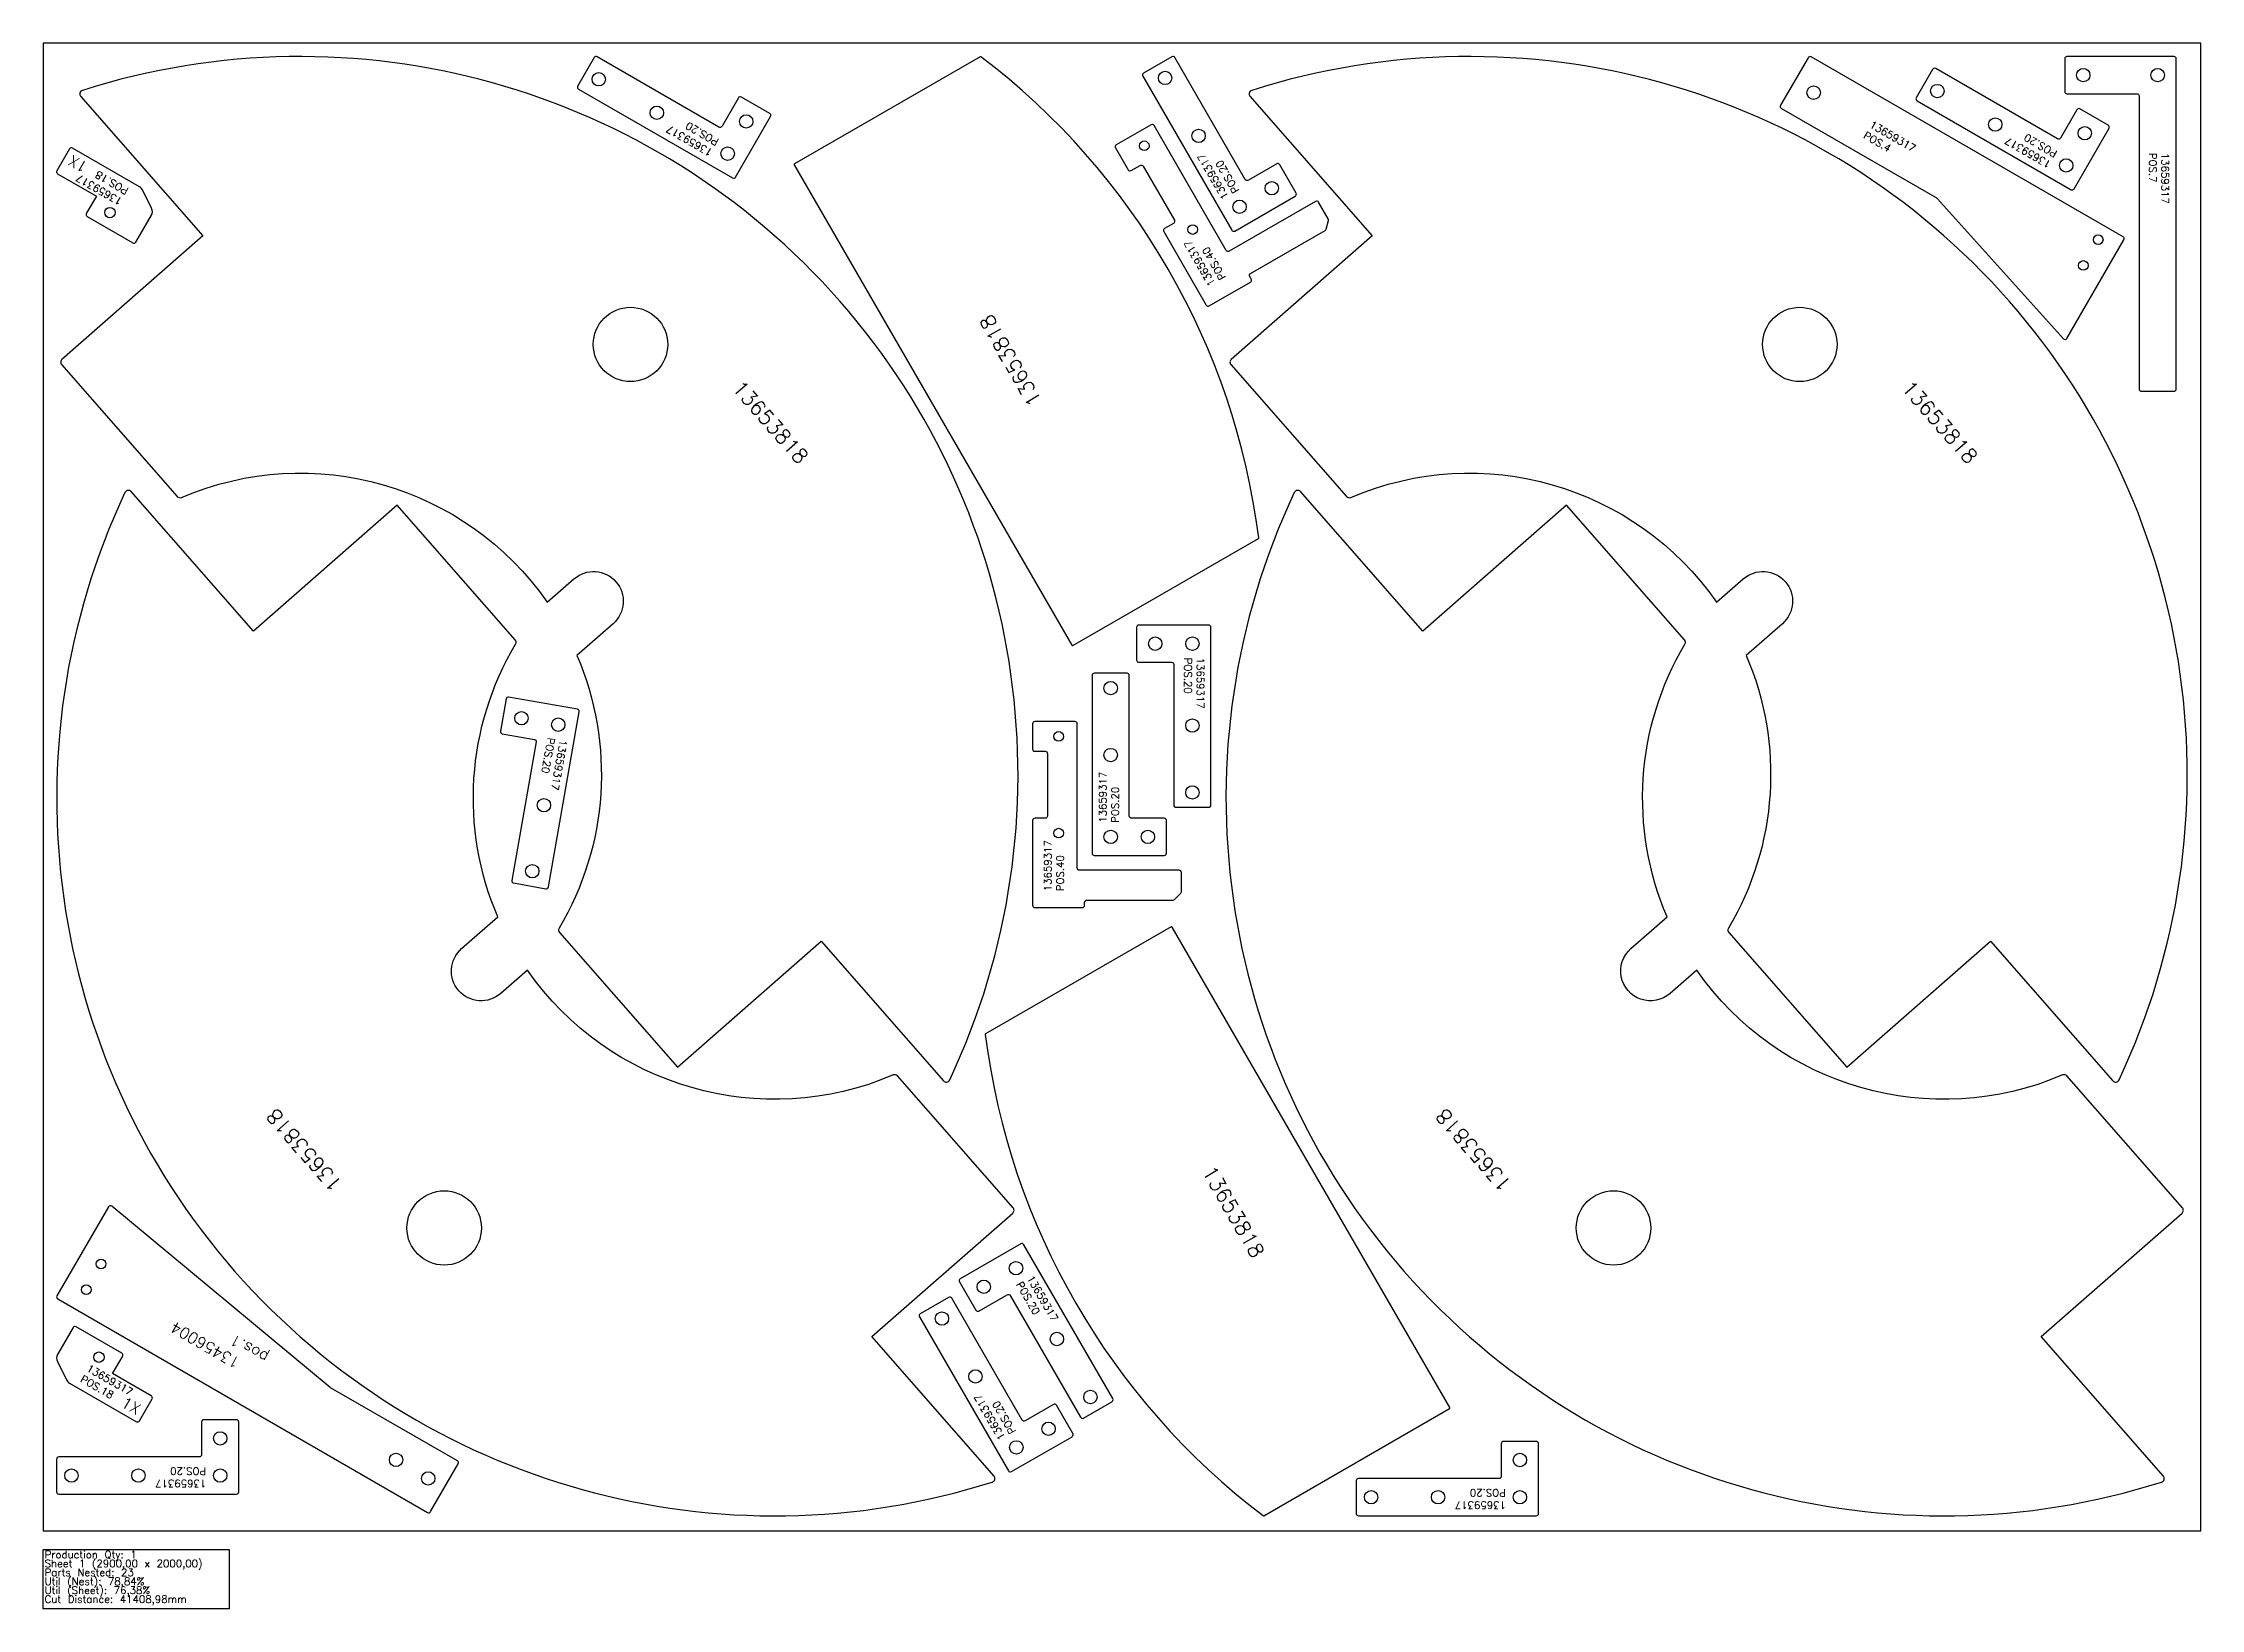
# Model space of a CAD drawing. Header units: millimetres. Extents: x 0 to 2900, y -105 to 2000.
import ezdxf

# ---------------------------------------------------------------- set-up
doc = ezdxf.new("R2010")
doc.units = ezdxf.units.MM
for name, color, linetype in [('13456004V0', 7, 'Continuous'), ('13653818', 7, 'Continuous'), ('Des.', 7, 'Continuous'), ('sheet', 24, 'Continuous'), ('Stats', 7, 'Continuous'), ('Texto', 7, 'Continuous')]:
    doc.layers.add(name, color=color, linetype=linetype)
doc.styles.get("Standard").update_dxf_attribs({"font": 'txt.shx'})

msp = doc.modelspace()

# ---------------------------------------------------------------- linework, layer by layer
at = {"color": 6}
for points in [[(976.6, 1905.4), (938.5, 1927.4, 0.414214), (934.4, 1926.3), (912.4, 1888.2, -0.414214), (908.3, 1887.1), (744.6, 1981.6, 0.414214), (740.5, 1980.5), (718.5, 1942.4, 0.414214), (719.6, 1938.3), (926.6, 1818.8, 0.414214), (930.7, 1819.9), (977.7, 1901.3, 0.414214)], [(1684, 1798.5), (1662, 1836.6, 0.414214), (1657.9, 1837.7), (1619.8, 1815.7, -0.414214), (1615.7, 1816.8), (1521.2, 1980.5, 0.414214), (1517.1, 1981.6), (1479, 1959.6, 0.414214), (1477.9, 1955.5), (1597.4, 1748.5, 0.414214), (1601.5, 1747.4), (1682.9, 1794.4, 0.414214)], [(2545.4, 1791.5, -0.079068), (2546.1, 1790.9), (2715.2, 1602.6, 0.509984), (2720.1, 1603.1), (2796.5, 1735.4, 0.414214), (2795.4, 1739.5), (2376.2, 1981.5, 0.414214), (2372.1, 1980.4), (2335.1, 1916.4, 0.414214), (2336.2, 1912.3)], [(2717, 1979), (2717, 1935, 0.414214), (2720, 1932), (2814, 1932, -0.414214), (2817, 1929), (2817, 1535, 0.414214), (2820, 1532), (2864, 1532, 0.414214), (2867, 1535), (2867, 1979, 0.414214), (2864, 1982), (2720, 1982, 0.414214)], [(2775.5, 1889.6), (2737.4, 1911.6, 0.414214), (2733.3, 1910.5), (2711.3, 1872.4, -0.414214), (2707.2, 1871.3), (2543.6, 1965.8, 0.414214), (2539.5, 1964.7), (2517.5, 1926.6, 0.414214), (2518.6, 1922.5), (2725.5, 1803, 0.414214), (2729.6, 1804.1), (2776.6, 1885.5, 0.414214)], [(1727.2, 1763.7), (1714.3, 1786, 0.414214), (1710.2, 1787.1), (1594.2, 1720.1, -0.414214), (1590.1, 1721.2), (1493.1, 1889.2, 0.414214), (1489, 1890.3), (1442.2, 1863.3, 0.414214), (1441.1, 1859.2), (1458.1, 1829.7, 0.414214), (1462.2, 1828.6), (1474.3, 1835.6, -0.414214), (1478.4, 1834.5), (1520.4, 1761.8, -0.414214), (1519.3, 1757.7), (1507.2, 1750.7, 0.414214), (1506.1, 1746.6), (1563.1, 1647.9, 0.414214), (1567.2, 1646.8), (1622.6, 1678.8, 0.414214), (1623.7, 1682.9), (1621.7, 1686.3, -0.414214), (1622.8, 1690.4), (1723.1, 1748.3, 0.198912), (1724.5, 1750.1), (1727.5, 1761.4, 0.198912)], [(1469.6, 1214.6), (1469.6, 1170.6, 0.414214), (1472.6, 1167.6), (1516.6, 1167.6, -0.414214), (1519.6, 1164.6), (1519.6, 975.6, 0.414214), (1522.6, 972.6), (1566.6, 972.6, 0.414214), (1569.6, 975.6), (1569.6, 1214.6, 0.414214), (1566.6, 1217.6), (1472.6, 1217.6, 0.414214)], [(1509.8, 910.9), (1509.8, 954.9, 0.414214), (1506.8, 957.9), (1462.8, 957.9, -0.414214), (1459.8, 960.9), (1459.8, 1149.9, 0.414214), (1456.8, 1152.9), (1412.8, 1152.9, 0.414214), (1409.8, 1149.9), (1409.8, 910.9, 0.414214), (1412.8, 907.9), (1506.8, 907.9, 0.414214)], [(622.1, 1118.4), (614.5, 1075.1, 0.414214), (616.9, 1071.6), (660.2, 1063.9, -0.414214), (662.7, 1060.5), (629.9, 874.3, 0.414214), (632.3, 870.9), (675.6, 863.2, 0.414214), (679.1, 865.7), (720.6, 1101, 0.414214), (718.2, 1104.5), (625.6, 1120.8, 0.414214)], [(1529.8, 859.2), (1529.8, 884.9, 0.414214), (1526.8, 887.9), (1392.8, 887.9, -0.414214), (1389.8, 890.9), (1389.8, 1084.9, 0.414214), (1386.8, 1087.9), (1332.8, 1087.9, 0.414214), (1329.8, 1084.9), (1329.8, 1050.9, 0.414214), (1332.8, 1047.9), (1346.8, 1047.9, -0.414214), (1349.8, 1044.9), (1349.8, 960.9, -0.414214), (1346.8, 957.9), (1332.8, 957.9, 0.414214), (1329.8, 954.9), (1329.8, 840.9, 0.414214), (1332.8, 837.9), (1396.8, 837.9, 0.414214), (1399.8, 840.9), (1399.8, 844.9, -0.414214), (1402.8, 847.9), (1518.6, 847.9, 0.198912), (1520.7, 848.8), (1529, 857.1, 0.198912)], [(1231.5, 334.6), (1253.5, 296.5, 0.414214), (1257.6, 295.4), (1295.7, 317.4, -0.414214), (1299.8, 316.3), (1394.3, 152.6, 0.414214), (1398.4, 151.5), (1436.5, 173.5, 0.414214), (1437.6, 177.6), (1318.1, 384.6, 0.414214), (1314, 385.7), (1232.6, 338.7, 0.414214)], [(1383.9, 130.6), (1361.9, 168.7, 0.414214), (1357.8, 169.8), (1319.7, 147.8, -0.414214), (1315.6, 148.9), (1221.1, 312.6, 0.414214), (1217, 313.7), (1178.9, 291.7, 0.414214), (1177.8, 287.6), (1297.3, 80.6, 0.414214), (1301.4, 79.5), (1382.8, 126.5, 0.414214)], [(260, 149.2), (216, 149.2, 0.414214), (213, 146.2), (213, 102.2, -0.414214), (210, 99.2), (21, 99.2, 0.414214), (18, 96.2), (18, 52.2, 0.414214), (21, 49.2), (260, 49.2, 0.414214), (263, 52.2), (263, 146.2, 0.414214)], [(2006.8, 120.1), (1962.8, 120.1, 0.414214), (1959.8, 117.1), (1959.8, 73.1, -0.414214), (1956.8, 70.1), (1767.8, 70.1, 0.414214), (1764.8, 67.1), (1764.8, 23.1, 0.414214), (1767.8, 20.1), (2006.8, 20.1, 0.414214), (2009.8, 23.1), (2009.8, 117.1, 0.414214)]]:
    msp.add_lwpolyline(points, format="xyb", close=True, dxfattribs=at)
for centre, radius in [((746.8, 1951.4), 9), ((1508, 1953.2), 9), ((2545.8, 1935.6), 9), ((2742, 1957), 9), ((2842, 1957), 9), ((824.8, 1906.4), 9), ((2379.6, 1933.4), 9), ((945, 1894.7), 9), ((2623.7, 1890.6), 9), ((2744, 1878.9), 9), ((920, 1851.4), 9), ((1479.9, 1862), 6.5), ((1553, 1875.3), 9), ((2719, 1835.6), 9), ((1651.3, 1805), 9), ((1608, 1780), 9), ((1544.9, 1749.4), 6.5), ((2762, 1735.7), 6.5), ((2742, 1701.1), 6.5), ((1494.6, 1192.6), 9), ((1544.6, 1192.6), 9), ((1434.8, 1132.9), 9), ((642.9, 1092.4), 9), ((692.2, 1083.7), 9), ((1364.8, 1067.9), 6.5), ((1544.6, 1082.6), 9), ((1434.8, 1042.9), 9), ((1544.6, 992.6), 9), ((673.1, 975.4), 9), ((1364.8, 937.9), 6.5), ((1434.8, 932.9), 9), ((1484.8, 932.9), 9), ((657.4, 886.7), 9), ((1307.5, 353), 9), ((1264.2, 328), 9), ((1208, 285.3), 9), ((1362.5, 257.8), 9), ((1253, 207.4), 9), ((1407.5, 179.8), 9), ((1351.3, 137.1), 9), ((238, 124.2), 9), ((1308, 112.1), 9), ((1984.8, 95.1), 9), ((38, 74.2), 9), ((128, 74.2), 9), ((238, 74.2), 9), ((1784.8, 45.1), 9), ((1874.8, 45.1), 9), ((1984.8, 45.1), 9)]:
    msp.add_circle(centre, radius, dxfattribs=at)
at = {"layer": '13456004V0', "color": 6}
msp.add_lwpolyline([(557.8, 89.8, 0.414214), (556.7, 93.9), (386.3, 192.3, -0.042379), (385.9, 192.6), (92.2, 436.4, 0.46475), (87.7, 435.6), (18.5, 315.7, 0.414214), (19.6, 311.6), (516.7, 24.6, 0.414214), (520.8, 25.7)], format="xyb", close=True, dxfattribs=at)
for centre, radius in [((77.9, 358.7), 6.5), ((57.9, 324.1), 6.5), ((474.3, 95.3), 9), ((517.6, 70.3), 9)]:
    msp.add_circle(centre, radius, dxfattribs=at)
at = {"layer": '13653818', "color": 6}
for points in [[(1633.8, 1335, 0.201305), (1260.4, 1981.8, 0.302091), (1259.3, 1981.8), (1010, 1837.9, 0.414214), (1009.6, 1836.5), (1382.6, 1190.4, 0.414214), (1384, 1190.1), (1633.3, 1334, 0.302091)], [(1266.2, 667, 0.201305), (1639.6, 20.3, 0.302091), (1640.7, 20.2), (1890, 164.2, 0.414214), (1890.4, 165.6), (1517.4, 811.6, 0.414214), (1516, 812), (1266.7, 668, 0.302091)]]:
    msp.add_lwpolyline(points, format="xyb", close=True, dxfattribs=at)
at = {"layer": 'Des.', "color": 1}
for points in [[(50.4, 1928.5), (214.8, 1740.9), (25.2, 1574.8, 0.414214), (24.8, 1567.8), (180.1, 1390.5, 0.324705), (185.8, 1389.2, -0.355764), (677.6, 1248.3), (713.4, 1279.7, -0.999998), (766.1, 1219.5), (717.4, 1176.8, -0.239978), (693.4, 810, 0.324705), (693.9, 804.1), (852.5, 623.1), (1045.8, 792.5), (1210.1, 604.9, 0.540575), (1218.4, 606.1, 0.654654), (52.7, 1936.5, 0.540575)], [(1622, 1928.5), (1786.4, 1740.9), (1596.8, 1574.8, 0.414214), (1596.4, 1567.8), (1751.7, 1390.5, 0.324705), (1757.4, 1389.2, -0.355764), (2249.2, 1248.3), (2284.9, 1279.7, -1), (2337.7, 1219.5), (2288.9, 1176.8, -0.239978), (2265, 810, 0.324705), (2265.5, 804.1), (2424.1, 623.1), (2617.4, 792.5), (2781.7, 604.9, 0.540575), (2790, 606.1, 0.654654), (1624.3, 1936.5, 0.540575)], [(1278, 73.6), (1113.6, 261.1), (1303.2, 427.2, 0.414214), (1303.6, 434.3), (1148.3, 611.5, 0.324705), (1142.6, 612.8, -0.355764), (650.8, 753.7), (615.1, 722.4, -0.999998), (562.3, 782.6), (611.1, 825.3, -0.239978), (635, 1192.1, 0.324705), (634.5, 1197.9), (475.9, 1378.9), (282.6, 1209.6), (118.3, 1397.1, 0.540575), (110, 1395.9, 0.654654), (1275.7, 65.5, 0.540575)], [(2849.6, 73.6), (2685.2, 261.1), (2874.8, 427.2, 0.414214), (2875.2, 434.3), (2719.9, 611.5, 0.324705), (2714.2, 612.8, -0.355764), (2222.4, 753.7), (2186.6, 722.4, -1), (2133.9, 782.6), (2182.6, 825.3, -0.239978), (2206.6, 1192.1, 0.324705), (2206.1, 1197.9), (2047.5, 1378.9), (1854.2, 1209.6), (1689.9, 1397.1, 0.540575), (1681.6, 1395.9, 0.654654), (2847.3, 65.5, 0.540575)]]:
    msp.add_lwpolyline(points, format="xyb", close=True, dxfattribs=at)
at = {"layer": 'Des.', "color": 6}
for points in [[(58, 1771, 0.414214), (59.1, 1766.9), (120.5, 1731.4, 0.414214), (124.6, 1732.5), (145.5, 1768.5, 0.250765), (145.8, 1778), (133.5, 1802.8, 0.148069), (129.5, 1807), (39.5, 1859, 0.414214), (35.4, 1857.9), (18.4, 1828.4, 0.414214), (19.5, 1824.4), (71.5, 1794.4)], [(106.9, 234.6, 0.414214), (105.8, 238.7), (44.3, 274.2, 0.414214), (40.2, 273.1), (19.4, 237.1, 0.250765), (19.1, 227.6), (31.3, 202.8, 0.148069), (35.3, 198.6), (125.3, 146.6, 0.414214), (129.4, 147.7), (146.4, 177.2, 0.414214), (145.3, 181.3), (93.4, 211.3)]]:
    msp.add_lwpolyline(points, format="xyb", close=True, dxfattribs=at)
for centre in [(89.8, 1772.2), (75, 233.4)]:
    msp.add_circle(centre, 7, dxfattribs=at)
at = {"layer": 'Des.', "color": 1}
for centre in [(789.4, 1594.9), (2361, 1594.9), (539, 407.1), (2110.6, 407.1)]:
    msp.add_circle(centre, 50, dxfattribs=at)
at = {"layer": 'sheet', "color": 7}
msp.add_lwpolyline([(0, 0), (2900, 0), (2900, 2000), (0, 2000)], close=True, dxfattribs=at)
at = {"layer": 'Stats', "color": 151}
msp.add_lwpolyline([(0, -25), (250, -25), (250, -105), (0, -105), (0, -25)], close=True, dxfattribs=at)

# ---------------------------------------------------------------- texts
at = {"layer": 'Stats', "color": 60}
for s, p in [('Production Qty: 1', (2, -37)), ('Sheet 1 (2900,00 x 2000,00)', (2, -49)), ('Parts Nested: 23', (2, -61)), ('Cut Distance: 41408,98mm', (2, -97)), ('Util (Nest): 78,84%', (2, -73)), ('Util (Sheet): 76,38%', (2, -85))]:
    msp.add_text(s, height=10, dxfattribs=at).set_placement(p)
at = {"layer": 'Texto', "color": 6, "attachment_point": 1}
for s, insert, char_height, width, rotation in [('13659317 \\PPOS.20', (895.8, 1847.2), 10, 171.219, 150), ('13659317 \\PPOS.4', (2458.7, 1896.2), 10, 171.219, 330), ('13659317 \\PPOS.20', (2694.8, 1831.4), 10, 171.219, 150), ('1X', (54.1, 1824.6), 15, 44.144, 150), ('13659317 \\PPOS.18', (102.4, 1781.4), 10, 171.219, 150), ('13659317 \\PPOS.20', (1585, 1788.5), 10, 171.219, 120), ('13659317 \\PPOS.7', (2857.1, 1852.5), 10, 171.219, 270), ('13659317 \\PPOS.40', (1567, 1671.9), 10, 171.219, 120), ('13653818 ', (1325.8, 1508.8), 20, 275.707, 120), ('13659317 \\PPOS.20', (1560.4, 1173.8), 10, 171.219, 270), ('13659317 \\PPOS.20', (704.4, 1062.4), 10, 171.219, 260), ('13659317 \\PPOS.20', (1419.1, 951.8), 10, 171.219, 90), ('13659317 \\PPOS.40', (1345.2, 859.8), 10, 171.219, 90), ('13653818 ', (1574.2, 493.3), 20, 275.707, 300), ('13659317 \\PPOS.20', (1330.5, 344.6), 10, 171.219, 300), ('{\\W2.196264; }13456004 pos.1', (284.1, 202.7), 15, 169.761, 150), ('13659317 \\PPOS.18', (62.4, 224.2), 10, 171.219, 330), ('1X', (110.8, 181), 15, 44.144, 330), ('13659317 \\PPOS.20', (1284.9, 120.5), 10, 171.219, 120), ('13659317 \\PPOS.20', (219.2, 58.4), 10, 171.219, 180), ('13659317 \\PPOS.20', (1966, 29.3), 10, 171.219, 180)]:
    msp.add_mtext(s, dxfattribs=dict(at, insert=insert, char_height=char_height, width=width, rotation=rotation))
at = {"layer": 'Texto', "color": 1, "char_height": 20, "width": 399.037, "attachment_point": 1}
for insert, rotation in [((939.9, 1548.6), 311.2256), ((2511.5, 1548.6), 311.2256), ((388.5, 453.4), 131.2256), ((1960.1, 453.4), 131.2256)]:
    msp.add_mtext('{\\W8.98525;  }13653818', dxfattribs=dict(at, insert=insert, rotation=rotation))

doc.saveas('drawing.dxf')
